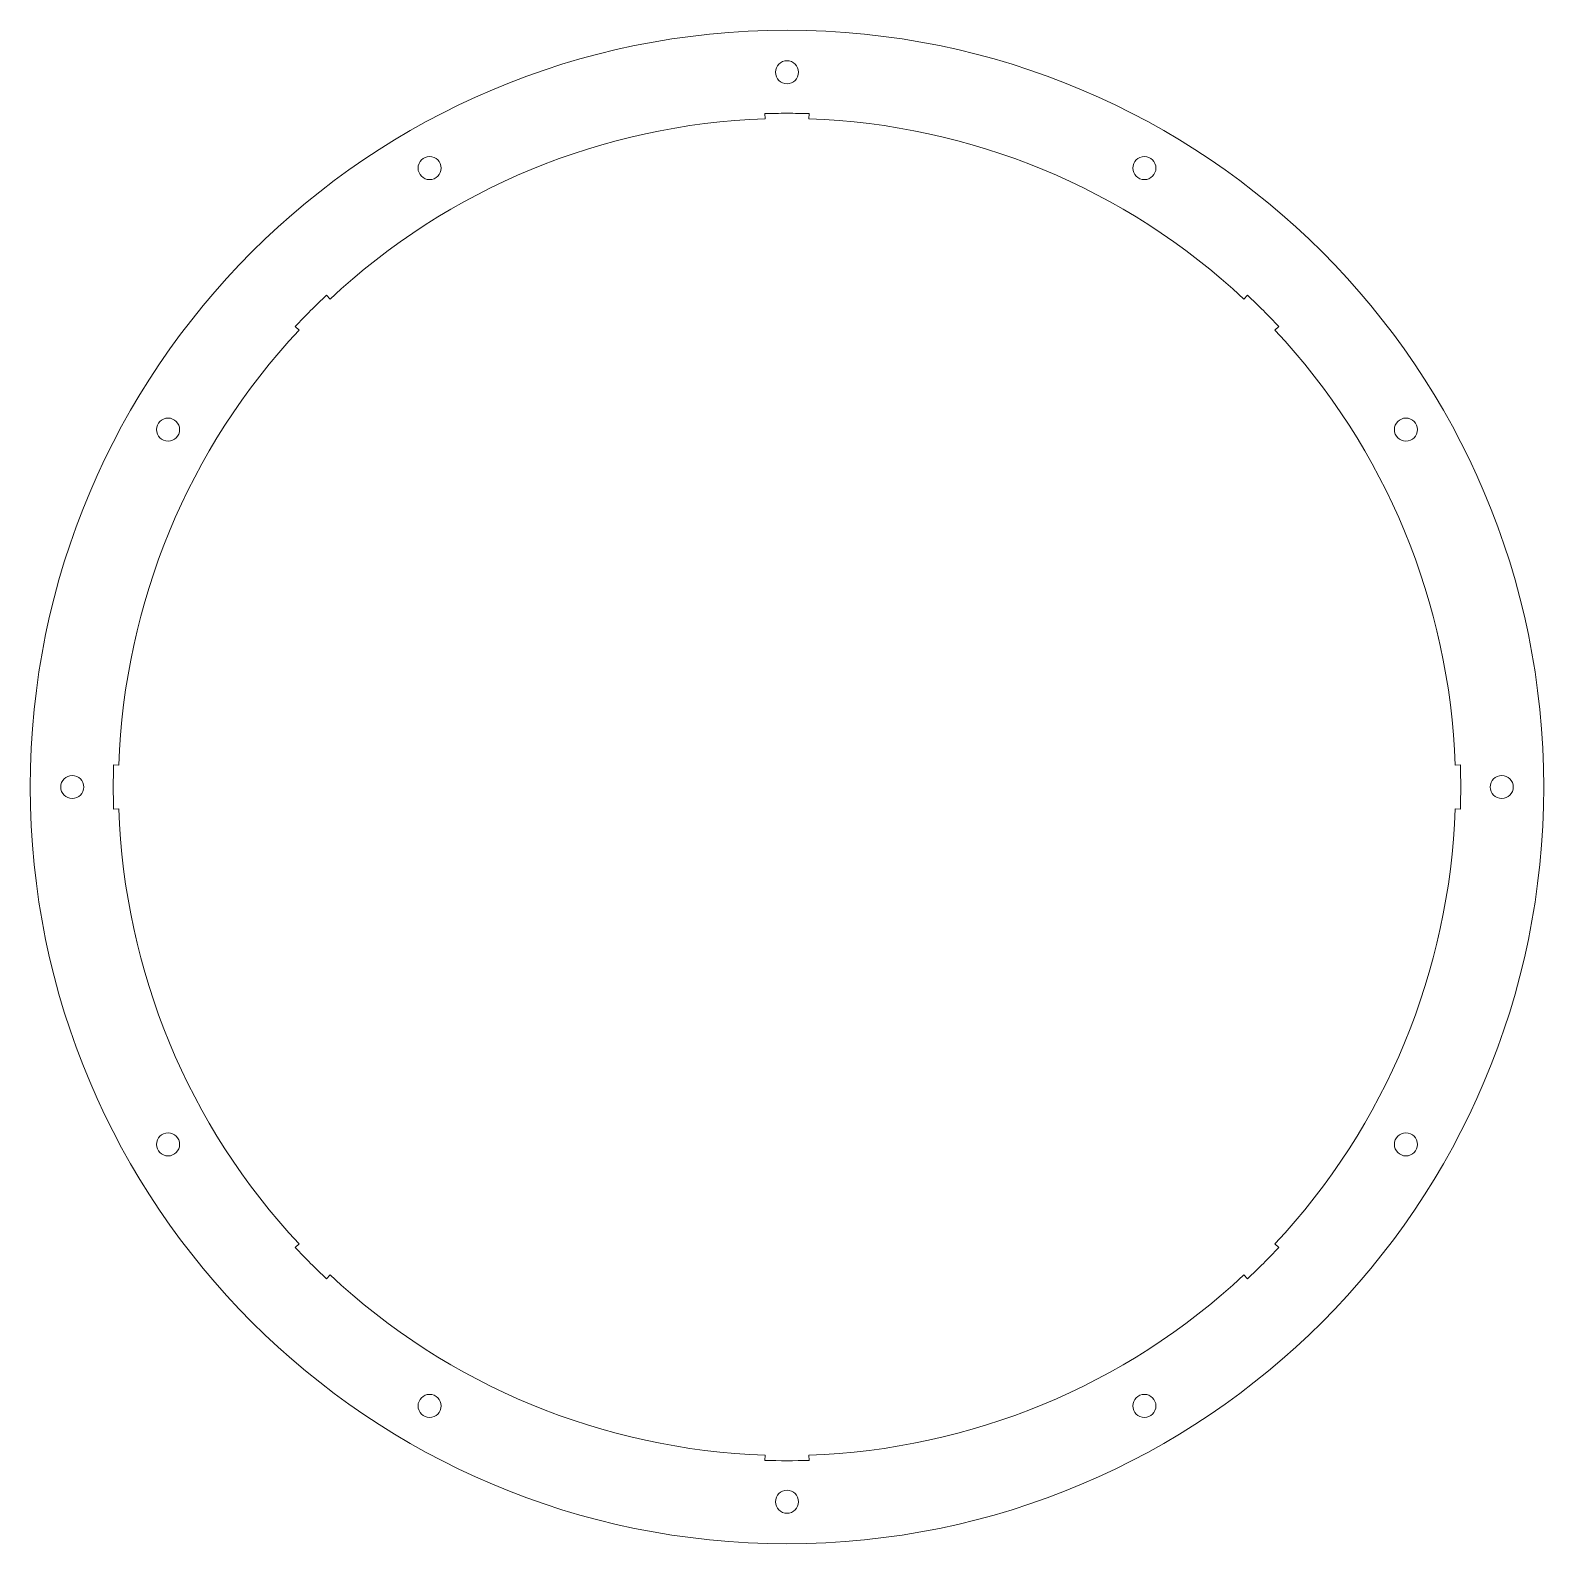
# Model space of a CAD drawing. Header units: millimetres. Extents: x -360 to 360, y -360 to 360.
import ezdxf

# ---------------------------------------------------------------- set-up
doc = ezdxf.new("R2010")
doc.units = ezdxf.units.MM

msp = doc.modelspace()

# ---------------------------------------------------------------- linework, layer by layer
at = {"color": 7, "linetype": 'Continuous', "lineweight": 15}
for p, q in [((-10.44, 317.83), (-10.52, 320.33)), ((-0.25, 320.5), (0.25, 320.5)), ((10.52, 320.33), (10.44, 317.83)), ((-219.07, 233.94), (-217.36, 232.12)), ((217.36, 232.12), (219.07, 233.94)), ((-232.12, 217.36), (-233.94, 219.07)), ((233.94, 219.07), (232.12, 217.36)), ((-320.33, 10.52), (-317.83, 10.44)), ((317.83, 10.44), (320.33, 10.52)), ((-317.83, -10.44), (-320.33, -10.52)), ((320.33, -10.52), (317.83, -10.44)), ((-233.94, -219.07), (-232.12, -217.36)), ((232.12, -217.36), (233.94, -219.07)), ((-217.36, -232.12), (-219.07, -233.94)), ((219.07, -233.94), (217.36, -232.12)), ((-10.52, -320.33), (-10.44, -317.83)), ((10.44, -317.83), (10.52, -320.33))]:
    msp.add_line(p, q, dxfattribs=at)
for centre, radius in [((0, 0), 360), ((0, 340), 5.5), ((-170, 294.45), 5.5), ((170, 294.45), 5.5), ((-294.45, 170), 5.5), ((294.45, 170), 5.5), ((-340, 0), 5.5), ((340, 0), 5.5), ((-294.45, -170), 5.5), ((294.45, -170), 5.5), ((-170, -294.45), 5.5), ((170, -294.45), 5.5), ((0, -340), 5.5)]:
    msp.add_circle(centre, radius, dxfattribs=at)
for radius, start, end in [(318, 91.88087, 133.11913), (320.5, 90.04473, 91.88017), (320.5, 88.11983, 89.95527), (318, 46.88087, 88.11913), (320.5, 133.11983, 136.88017), (320.5, 43.11983, 46.88017), (318, 136.88087, 178.11913), (318, 1.88087, 43.11913), (320.5, 178.11983, 181.88017), (320.5, 358.11983, 1.88017), (318, 181.88087, 223.11913), (318, 316.88087, 358.11913), (320.5, 223.11983, 226.88017), (320.5, 313.11983, 316.88017), (318, 226.88087, 268.11913), (318, 271.88087, 313.11913), (320.5, 268.11983, 271.88017)]:
    msp.add_arc((0, 0), radius, start, end, dxfattribs=at)

doc.saveas('drawing.dxf')
